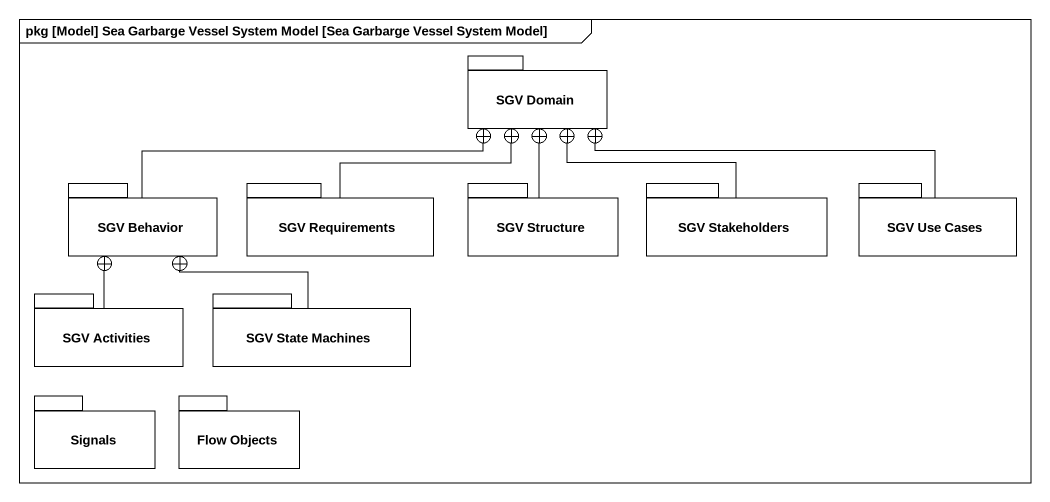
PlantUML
@startuml
mainframe pkg [Model] Sea Garbarge Vessel System Model [Sea Garbarge Vessel System Model]
package "SGV Domain" as SGV_Domain {
}
package "SGV Behavior" as SGV_Behavior {
}
package "SGV Requirements" as SGV_Requirements {
}
package "SGV Structure" as SGV_Structure {
}
package "SGV Stakeholders" as SGV_Stakeholders {
}
package "SGV Use Cases" as SGV_Use_Cases {
}
package "SGV Activities" as SGV_Activities {
}
package "SGV State Machines" as SGV_State_Machines {
}
package Signals {
}
package "Flow Objects" as Flow_Objects {
}
SGV_Behavior -right-+ SGV_Domain
SGV_Requirements -up-+ SGV_Domain
SGV_Structure -up-+ SGV_Domain
SGV_Stakeholders -up-+ SGV_Domain
SGV_Use_Cases -left-+ SGV_Domain
SGV_Activities -up-+ SGV_Behavior
SGV_State_Machines -up-+ SGV_Behavior
@enduml
